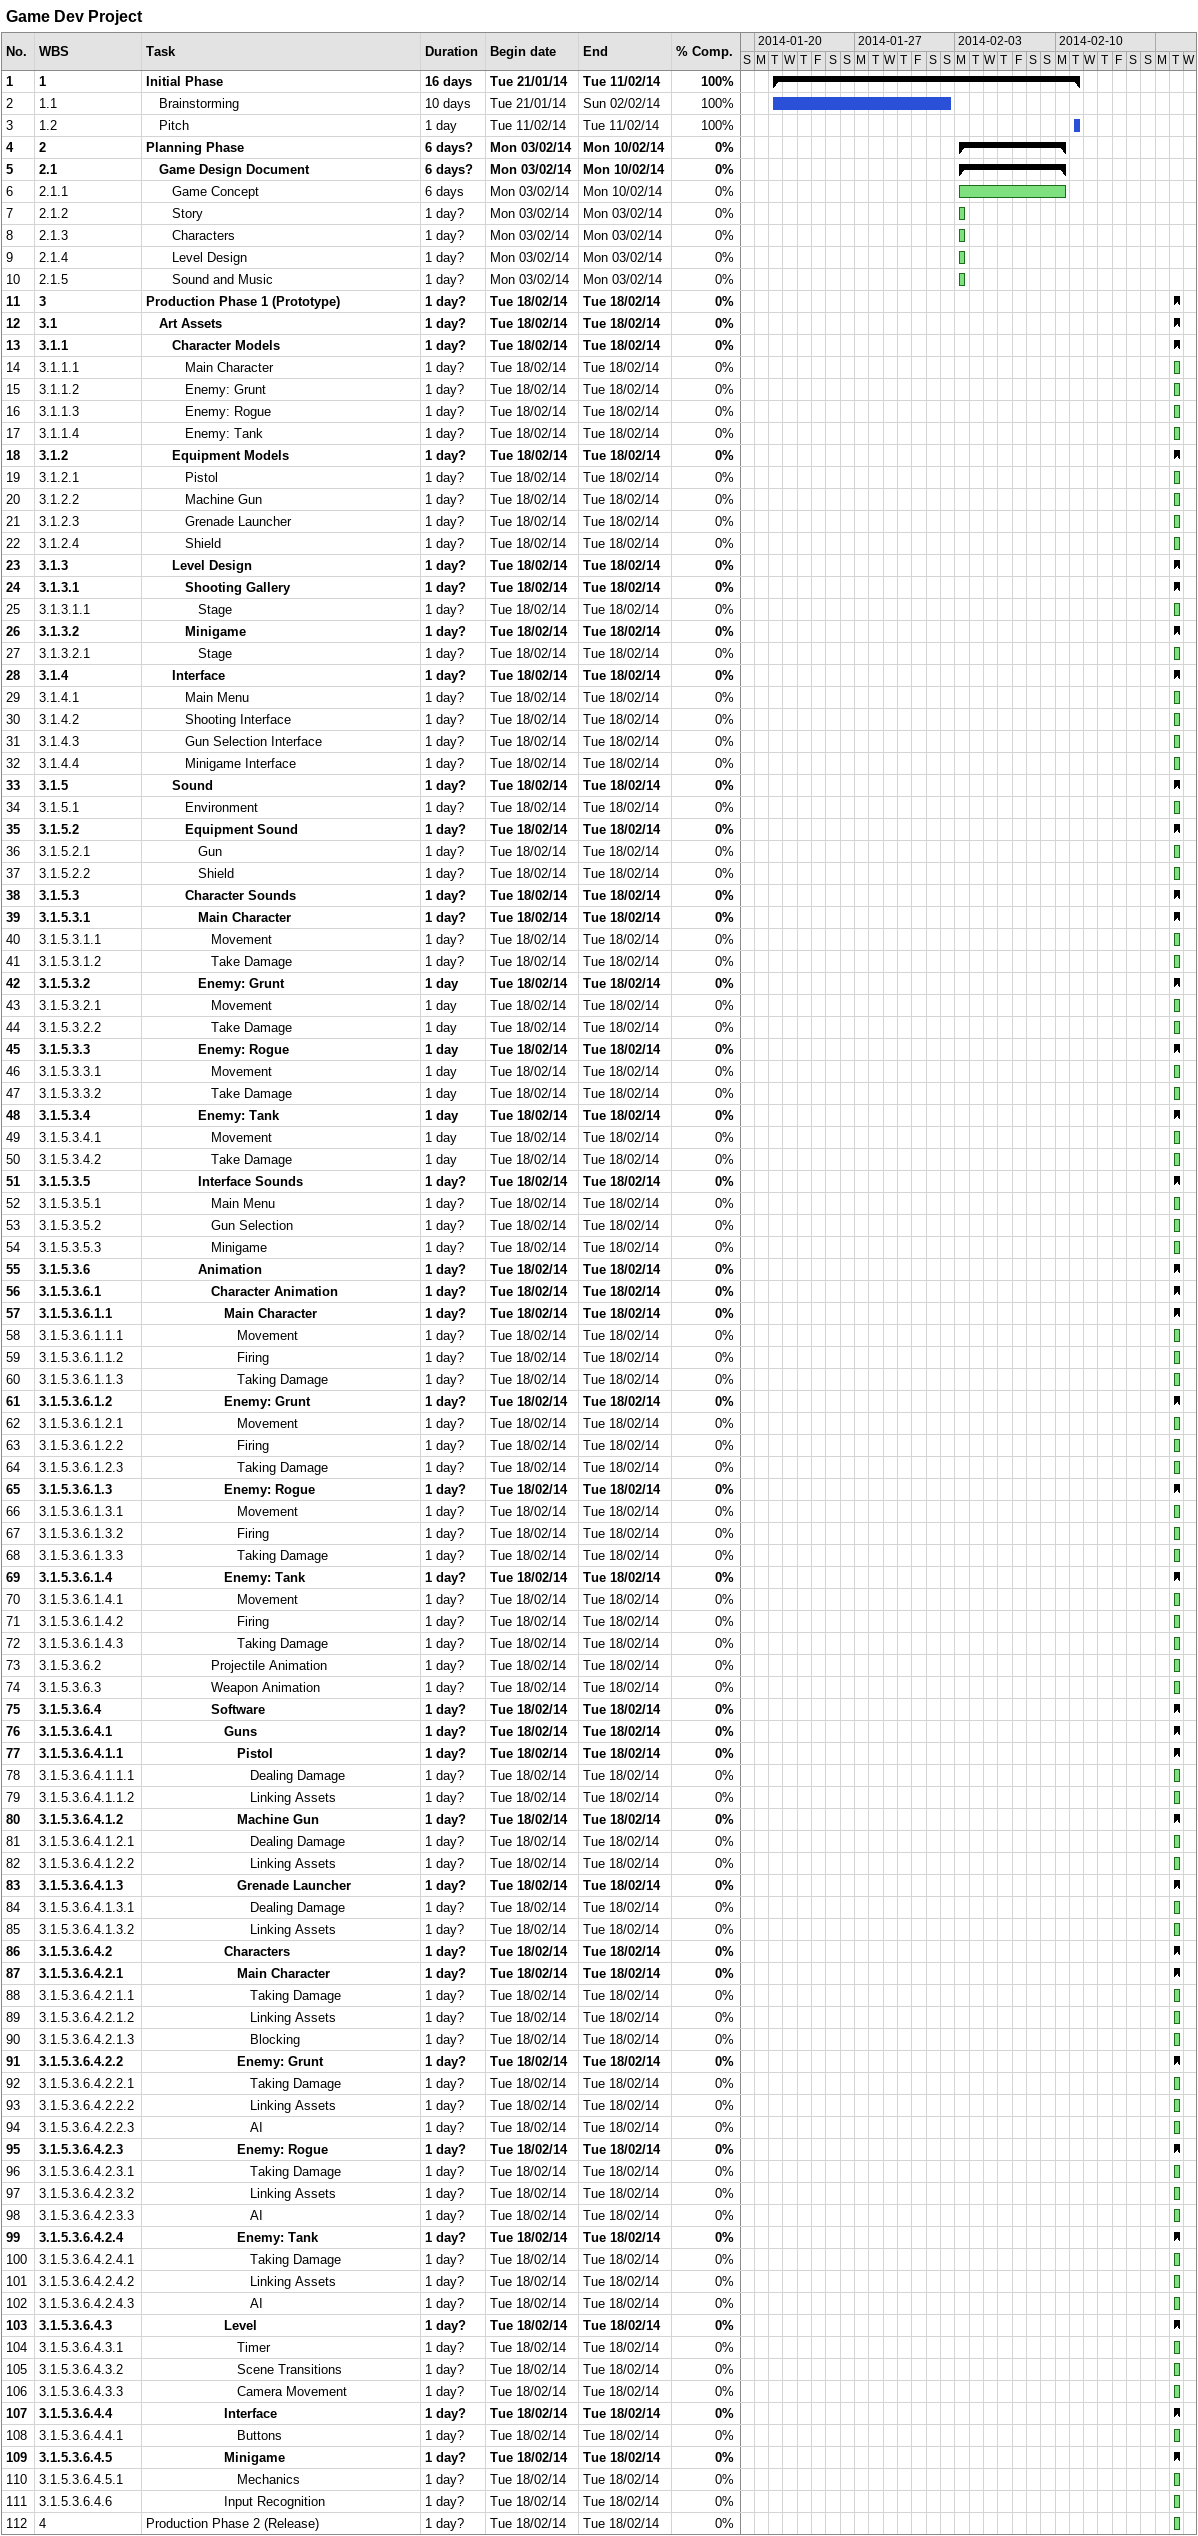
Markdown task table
Game Dev Project

| ID | WBS | Task | Duration | Start | Finish | % complete |
|---|---|---|---|---|---|---|
| 1 | 1 | **Initial Phase** | 16d | 2014-01-21 | 2014-02-11 | 100 |
| 2 | 1.1 | Brainstorming | 10d | 2014-01-21 | 2014-02-02 | 100 |
| 3 | 1.2 | Pitch | 1d | 2014-02-11 | 2014-02-11 | 100 |
| 4 | 2 | **Planning Phase** | 6d? | 2014-02-03 | 2014-02-10 | 0 |
| 5 | 2.1 | **Game Design Document** | 6d? | 2014-02-03 | 2014-02-10 | 0 |
| 6 | 2.1.1 | Game Concept | 6d | 2014-02-03 | 2014-02-10 | 0 |
| 7 | 2.1.2 | Story | 1d? | 2014-02-03 | 2014-02-03 | 0 |
| 8 | 2.1.3 | Characters | 1d? | 2014-02-03 | 2014-02-03 | 0 |
| 9 | 2.1.4 | Level Design | 1d? | 2014-02-03 | 2014-02-03 | 0 |
| 10 | 2.1.5 | Sound and Music | 1d? | 2014-02-03 | 2014-02-03 | 0 |
| 11 | 3 | **Production Phase 1 (Prototype)** | 1d? | 2014-02-18 | 2014-02-18 | 0 |
| 12 | 3.1 | **Art Assets** | 1d? | 2014-02-18 | 2014-02-18 | 0 |
| 13 | 3.1.1 | **Character Models** | 1d? | 2014-02-18 | 2014-02-18 | 0 |
| 14 | 3.1.1.1 | Main Character | 1d? | 2014-02-18 | 2014-02-18 | 0 |
| 15 | 3.1.1.2 | Enemy: Grunt | 1d? | 2014-02-18 | 2014-02-18 | 0 |
| 16 | 3.1.1.3 | Enemy: Rogue | 1d? | 2014-02-18 | 2014-02-18 | 0 |
| 17 | 3.1.1.4 | Enemy: Tank | 1d? | 2014-02-18 | 2014-02-18 | 0 |
| 18 | 3.1.2 | **Equipment Models** | 1d? | 2014-02-18 | 2014-02-18 | 0 |
| 19 | 3.1.2.1 | Pistol | 1d? | 2014-02-18 | 2014-02-18 | 0 |
| 20 | 3.1.2.2 | Machine Gun | 1d? | 2014-02-18 | 2014-02-18 | 0 |
| 21 | 3.1.2.3 | Grenade Launcher | 1d? | 2014-02-18 | 2014-02-18 | 0 |
| 22 | 3.1.2.4 | Shield | 1d? | 2014-02-18 | 2014-02-18 | 0 |
| 23 | 3.1.3 | **Level Design** | 1d? | 2014-02-18 | 2014-02-18 | 0 |
| 24 | 3.1.3.1 | **Shooting Gallery** | 1d? | 2014-02-18 | 2014-02-18 | 0 |
| 25 | 3.1.3.1.1 | Stage | 1d? | 2014-02-18 | 2014-02-18 | 0 |
| 26 | 3.1.3.2 | **Minigame** | 1d? | 2014-02-18 | 2014-02-18 | 0 |
| 27 | 3.1.3.2.1 | Stage | 1d? | 2014-02-18 | 2014-02-18 | 0 |
| 28 | 3.1.4 | **Interface** | 1d? | 2014-02-18 | 2014-02-18 | 0 |
| 29 | 3.1.4.1 | Main Menu | 1d? | 2014-02-18 | 2014-02-18 | 0 |
| 30 | 3.1.4.2 | Shooting Interface | 1d? | 2014-02-18 | 2014-02-18 | 0 |
| 31 | 3.1.4.3 | Gun Selection Interface | 1d? | 2014-02-18 | 2014-02-18 | 0 |
| 32 | 3.1.4.4 | Minigame Interface | 1d? | 2014-02-18 | 2014-02-18 | 0 |
| 33 | 3.1.5 | **Sound** | 1d? | 2014-02-18 | 2014-02-18 | 0 |
| 34 | 3.1.5.1 | Environment | 1d? | 2014-02-18 | 2014-02-18 | 0 |
| 35 | 3.1.5.2 | **Equipment Sound** | 1d? | 2014-02-18 | 2014-02-18 | 0 |
| 36 | 3.1.5.2.1 | Gun | 1d? | 2014-02-18 | 2014-02-18 | 0 |
| 37 | 3.1.5.2.2 | Shield | 1d? | 2014-02-18 | 2014-02-18 | 0 |
| 38 | 3.1.5.3 | **Character Sounds** | 1d? | 2014-02-18 | 2014-02-18 | 0 |
| 39 | 3.1.5.3.1 | **Main Character** | 1d? | 2014-02-18 | 2014-02-18 | 0 |
| 40 | 3.1.5.3.1.1 | Movement | 1d? | 2014-02-18 | 2014-02-18 | 0 |
| 41 | 3.1.5.3.1.2 | Take Damage | 1d? | 2014-02-18 | 2014-02-18 | 0 |
| 42 | 3.1.5.3.2 | **Enemy: Grunt** | 1d | 2014-02-18 | 2014-02-18 | 0 |
| 43 | 3.1.5.3.2.1 | Movement | 1d | 2014-02-18 | 2014-02-18 | 0 |
| 44 | 3.1.5.3.2.2 | Take Damage | 1d | 2014-02-18 | 2014-02-18 | 0 |
| 45 | 3.1.5.3.3 | **Enemy: Rogue** | 1d | 2014-02-18 | 2014-02-18 | 0 |
| 46 | 3.1.5.3.3.1 | Movement | 1d | 2014-02-18 | 2014-02-18 | 0 |
| 47 | 3.1.5.3.3.2 | Take Damage | 1d | 2014-02-18 | 2014-02-18 | 0 |
| 48 | 3.1.5.3.4 | **Enemy: Tank** | 1d | 2014-02-18 | 2014-02-18 | 0 |
| 49 | 3.1.5.3.4.1 | Movement | 1d | 2014-02-18 | 2014-02-18 | 0 |
| 50 | 3.1.5.3.4.2 | Take Damage | 1d | 2014-02-18 | 2014-02-18 | 0 |
| 51 | 3.1.5.3.5 | **Interface Sounds** | 1d? | 2014-02-18 | 2014-02-18 | 0 |
| 52 | 3.1.5.3.5.1 | Main Menu | 1d? | 2014-02-18 | 2014-02-18 | 0 |
| 53 | 3.1.5.3.5.2 | Gun Selection | 1d? | 2014-02-18 | 2014-02-18 | 0 |
| 54 | 3.1.5.3.5.3 | Minigame | 1d? | 2014-02-18 | 2014-02-18 | 0 |
| 55 | 3.1.5.3.6 | **Animation** | 1d? | 2014-02-18 | 2014-02-18 | 0 |
| 56 | 3.1.5.3.6.1 | **Character Animation** | 1d? | 2014-02-18 | 2014-02-18 | 0 |
| 57 | 3.1.5.3.6.1.1 | **Main Character** | 1d? | 2014-02-18 | 2014-02-18 | 0 |
| 58 | 3.1.5.3.6.1.1.1 | Movement | 1d? | 2014-02-18 | 2014-02-18 | 0 |
| 59 | 3.1.5.3.6.1.1.2 | Firing | 1d? | 2014-02-18 | 2014-02-18 | 0 |
| 60 | 3.1.5.3.6.1.1.3 | Taking Damage | 1d? | 2014-02-18 | 2014-02-18 | 0 |
| 61 | 3.1.5.3.6.1.2 | **Enemy: Grunt** | 1d? | 2014-02-18 | 2014-02-18 | 0 |
| 62 | 3.1.5.3.6.1.2.1 | Movement | 1d? | 2014-02-18 | 2014-02-18 | 0 |
| 63 | 3.1.5.3.6.1.2.2 | Firing | 1d? | 2014-02-18 | 2014-02-18 | 0 |
| 64 | 3.1.5.3.6.1.2.3 | Taking Damage | 1d? | 2014-02-18 | 2014-02-18 | 0 |
| 65 | 3.1.5.3.6.1.3 | **Enemy: Rogue** | 1d? | 2014-02-18 | 2014-02-18 | 0 |
| 66 | 3.1.5.3.6.1.3.1 | Movement | 1d? | 2014-02-18 | 2014-02-18 | 0 |
| 67 | 3.1.5.3.6.1.3.2 | Firing | 1d? | 2014-02-18 | 2014-02-18 | 0 |
| 68 | 3.1.5.3.6.1.3.3 | Taking Damage | 1d? | 2014-02-18 | 2014-02-18 | 0 |
| 69 | 3.1.5.3.6.1.4 | **Enemy: Tank** | 1d? | 2014-02-18 | 2014-02-18 | 0 |
| 70 | 3.1.5.3.6.1.4.1 | Movement | 1d? | 2014-02-18 | 2014-02-18 | 0 |
| 71 | 3.1.5.3.6.1.4.2 | Firing | 1d? | 2014-02-18 | 2014-02-18 | 0 |
| 72 | 3.1.5.3.6.1.4.3 | Taking Damage | 1d? | 2014-02-18 | 2014-02-18 | 0 |
| 73 | 3.1.5.3.6.2 | Projectile Animation | 1d? | 2014-02-18 | 2014-02-18 | 0 |
| 74 | 3.1.5.3.6.3 | Weapon Animation | 1d? | 2014-02-18 | 2014-02-18 | 0 |
| 75 | 3.1.5.3.6.4 | **Software** | 1d? | 2014-02-18 | 2014-02-18 | 0 |
| 76 | 3.1.5.3.6.4.1 | **Guns** | 1d? | 2014-02-18 | 2014-02-18 | 0 |
| 77 | 3.1.5.3.6.4.1.1 | **Pistol** | 1d? | 2014-02-18 | 2014-02-18 | 0 |
| 78 | 3.1.5.3.6.4.1.1.1 | Dealing Damage | 1d? | 2014-02-18 | 2014-02-18 | 0 |
| 79 | 3.1.5.3.6.4.1.1.2 | Linking Assets | 1d? | 2014-02-18 | 2014-02-18 | 0 |
| 80 | 3.1.5.3.6.4.1.2 | **Machine Gun** | 1d? | 2014-02-18 | 2014-02-18 | 0 |
| 81 | 3.1.5.3.6.4.1.2.1 | Dealing Damage | 1d? | 2014-02-18 | 2014-02-18 | 0 |
| 82 | 3.1.5.3.6.4.1.2.2 | Linking Assets | 1d? | 2014-02-18 | 2014-02-18 | 0 |
| 83 | 3.1.5.3.6.4.1.3 | **Grenade Launcher** | 1d? | 2014-02-18 | 2014-02-18 | 0 |
| 84 | 3.1.5.3.6.4.1.3.1 | Dealing Damage | 1d? | 2014-02-18 | 2014-02-18 | 0 |
| 85 | 3.1.5.3.6.4.1.3.2 | Linking Assets | 1d? | 2014-02-18 | 2014-02-18 | 0 |
| 86 | 3.1.5.3.6.4.2 | **Characters** | 1d? | 2014-02-18 | 2014-02-18 | 0 |
| 87 | 3.1.5.3.6.4.2.1 | **Main Character** | 1d? | 2014-02-18 | 2014-02-18 | 0 |
| 88 | 3.1.5.3.6.4.2.1.1 | Taking Damage | 1d? | 2014-02-18 | 2014-02-18 | 0 |
| 89 | 3.1.5.3.6.4.2.1.2 | Linking Assets | 1d? | 2014-02-18 | 2014-02-18 | 0 |
| 90 | 3.1.5.3.6.4.2.1.3 | Blocking | 1d? | 2014-02-18 | 2014-02-18 | 0 |
| 91 | 3.1.5.3.6.4.2.2 | **Enemy: Grunt** | 1d? | 2014-02-18 | 2014-02-18 | 0 |
| 92 | 3.1.5.3.6.4.2.2.1 | Taking Damage | 1d? | 2014-02-18 | 2014-02-18 | 0 |
| 93 | 3.1.5.3.6.4.2.2.2 | Linking Assets | 1d? | 2014-02-18 | 2014-02-18 | 0 |
| 94 | 3.1.5.3.6.4.2.2.3 | AI | 1d? | 2014-02-18 | 2014-02-18 | 0 |
| 95 | 3.1.5.3.6.4.2.3 | **Enemy: Rogue** | 1d? | 2014-02-18 | 2014-02-18 | 0 |
| 96 | 3.1.5.3.6.4.2.3.1 | Taking Damage | 1d? | 2014-02-18 | 2014-02-18 | 0 |
| 97 | 3.1.5.3.6.4.2.3.2 | Linking Assets | 1d? | 2014-02-18 | 2014-02-18 | 0 |
| 98 | 3.1.5.3.6.4.2.3.3 | AI | 1d? | 2014-02-18 | 2014-02-18 | 0 |
| 99 | 3.1.5.3.6.4.2.4 | **Enemy: Tank** | 1d? | 2014-02-18 | 2014-02-18 | 0 |
| 100 | 3.1.5.3.6.4.2.4.1 | Taking Damage | 1d? | 2014-02-18 | 2014-02-18 | 0 |
| 101 | 3.1.5.3.6.4.2.4.2 | Linking Assets | 1d? | 2014-02-18 | 2014-02-18 | 0 |
| 102 | 3.1.5.3.6.4.2.4.3 | AI | 1d? | 2014-02-18 | 2014-02-18 | 0 |
| 103 | 3.1.5.3.6.4.3 | **Level** | 1d? | 2014-02-18 | 2014-02-18 | 0 |
| 104 | 3.1.5.3.6.4.3.1 | Timer | 1d? | 2014-02-18 | 2014-02-18 | 0 |
| 105 | 3.1.5.3.6.4.3.2 | Scene Transitions | 1d? | 2014-02-18 | 2014-02-18 | 0 |
| 106 | 3.1.5.3.6.4.3.3 | Camera Movement | 1d? | 2014-02-18 | 2014-02-18 | 0 |
| 107 | 3.1.5.3.6.4.4 | **Interface** | 1d? | 2014-02-18 | 2014-02-18 | 0 |
| 108 | 3.1.5.3.6.4.4.1 | Buttons | 1d? | 2014-02-18 | 2014-02-18 | 0 |
| 109 | 3.1.5.3.6.4.5 | **Minigame** | 1d? | 2014-02-18 | 2014-02-18 | 0 |
| 110 | 3.1.5.3.6.4.5.1 | Mechanics | 1d? | 2014-02-18 | 2014-02-18 | 0 |
| 111 | 3.1.5.3.6.4.6 | Input Recognition | 1d? | 2014-02-18 | 2014-02-18 | 0 |
| 112 | 4 | Production Phase 2 (Release) | 1d? | 2014-02-18 | 2014-02-18 | 0 |
